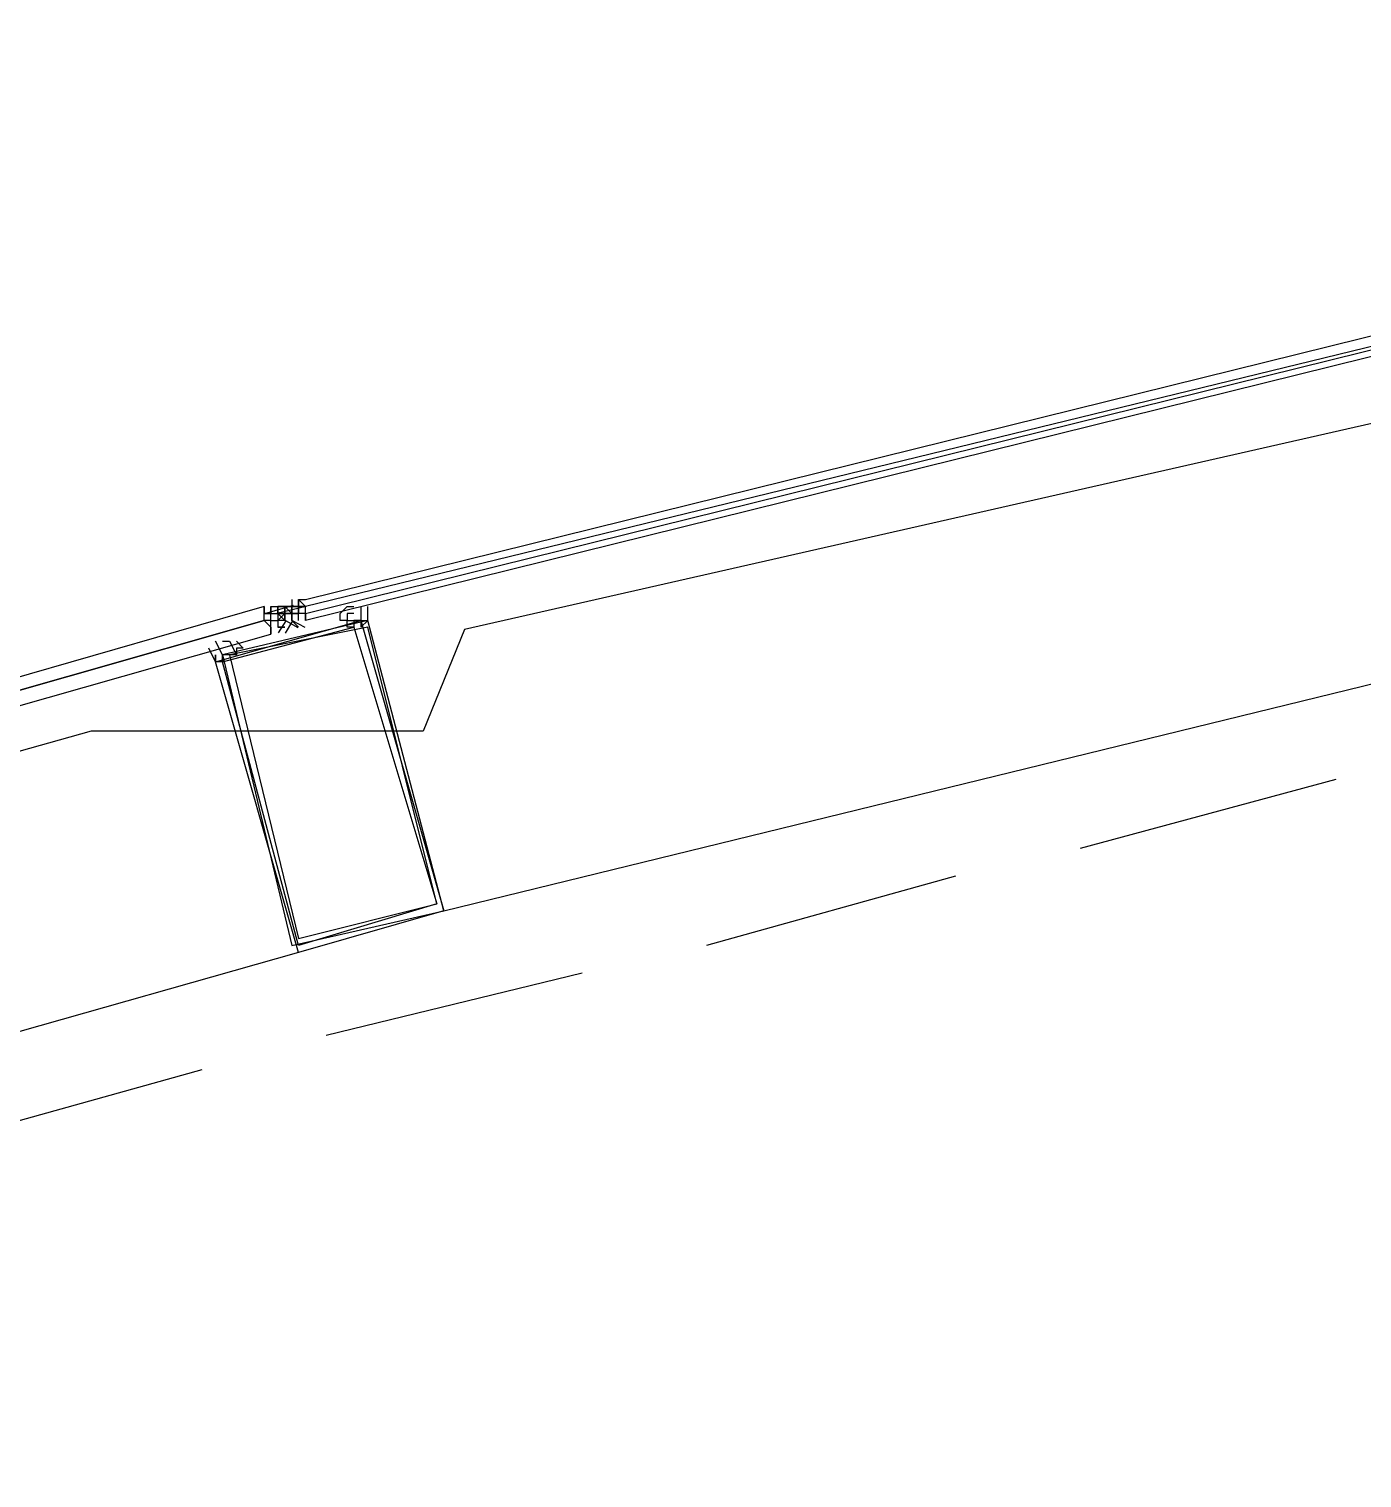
# Model space of a CAD drawing. Header units: feet. Extents: x -84 to 198, y -22 to 181.
# Drawn here: x 59.32 to 61.891, y 148.818 to 151.611 of the extents above; entities that cross this region are included whole.
import ezdxf

# ---------------------------------------------------------------- set-up
doc = ezdxf.new("R2010")
doc.units = ezdxf.units.FT
doc.layers.add('A-AREA-UNIDAD', color=30, linetype='CONTINUOUS')
doc.layers.add('A-LINEA', color=7, linetype='CONTINUOUS')

msp = doc.modelspace()

# ---------------------------------------------------------------- linework, layer by layer
at = {"layer": 'A-AREA-UNIDAD'}
msp.add_lwpolyline([(86.112, 153.9733), (76.032, 153.3689), (67.2, 152.0533), (60.16, 150.4533), (60.08, 150.2578), (59.44, 150.2578), (56.48, 149.4222)], dxfattribs=at)
at = {"layer": 'A-LINEA'}
for p, q in [((60.12, 149.9111), (63.72, 150.7911)), ((59.8267, 150.5111), (59.8267, 150.5111)), ((59.8267, 150.5111), (59.8267, 150.4978)), ((59.84, 150.5111), (59.84, 150.5111)), ((59.84, 150.5111), (59.84, 150.5111)), ((59.84, 150.5111), (59.84, 150.5111)), ((59.84, 150.5111), (59.84, 150.5111)), ((59.84, 150.5111), (59.84, 150.5111)), ((59.84, 150.5111), (59.84, 150.5111)), ((59.84, 150.5111), (59.84, 150.5111)), ((59.84, 150.5111), (59.84, 150.5111)), ((59.84, 150.5111), (59.84, 150.5111)), ((59.84, 150.4978), (59.84, 150.5111)), ((59.7733, 150.4844), (59.7733, 150.4978)), ((59.7733, 150.4978), (59.7733, 150.4978)), ((59.7733, 150.4978), (59.7733, 150.4844)), ((59.7733, 150.4844), (59.7733, 150.4844)), ((59.7733, 150.4844), (59.7733, 150.4844)), ((59.7733, 150.4844), (59.7733, 150.4844)), ((59.7733, 150.4844), (59.7733, 150.4844)), ((59.7733, 150.4844), (59.7733, 150.4844)), ((59.7733, 150.4844), (59.7733, 150.4844)), ((59.7733, 150.4844), (59.7733, 150.4844)), ((59.7733, 150.4844), (59.7733, 150.4844)), ((59.7733, 150.4844), (59.7733, 150.4844)), ((59.7733, 150.4844), (59.7733, 150.4844)), ((59.7733, 150.4844), (59.7867, 150.4844)), ((59.7733, 150.4844), (59.7733, 150.4844)), ((59.7733, 150.4844), (59.7733, 150.4844)), ((59.7867, 150.4844), (59.7733, 150.4844)), ((59.7867, 150.4844), (59.7733, 150.4844)), ((59.7867, 150.4844), (59.7733, 150.4844)), ((59.7867, 150.4844), (59.7733, 150.4844)), ((59.7867, 150.4844), (59.7733, 150.4844)), ((59.7867, 150.4844), (59.7733, 150.4844)), ((59.7733, 150.4711), (59.7733, 150.4844)), ((59.7745, 150.4846), (59.8303, 150.5005)), ((59.7867, 150.4978), (59.8, 150.4978)), ((59.7867, 150.4978), (59.7867, 150.4978)), ((59.7867, 150.4844), (59.7867, 150.4978)), ((59.7867, 150.4978), (59.7867, 150.4844)), ((59.7867, 150.4978), (59.7867, 150.4844)), ((59.7867, 150.4978), (59.7867, 150.4844)), ((59.7867, 150.4978), (59.7867, 150.4844)), ((59.7867, 150.4844), (59.7867, 150.4978)), ((59.7867, 150.4978), (59.7867, 150.4978)), ((59.7867, 150.4711), (59.7867, 150.4844)), ((59.7867, 150.4844), (59.7867, 150.4844)), ((59.7867, 150.4844), (59.7867, 150.4844)), ((59.7867, 150.4844), (59.7867, 150.4844)), ((59.7867, 150.4844), (59.7867, 150.4844)), ((59.7867, 150.4711), (59.7867, 150.4844)), ((59.7867, 150.4844), (59.7867, 150.4844)), ((59.7867, 150.4844), (59.7867, 150.4844)), ((59.7867, 150.4844), (59.7867, 150.4844)), ((59.7867, 150.4844), (59.7867, 150.4844)), ((59.7867, 150.4711), (59.7867, 150.4844)), ((59.7867, 150.4844), (59.7867, 150.4844)), ((59.7867, 150.4844), (59.7867, 150.4844)), ((59.7867, 150.4844), (59.7867, 150.4844)), ((59.7867, 150.4844), (59.7867, 150.4844)), ((59.7867, 150.4844), (59.7867, 150.4844)), ((59.7867, 150.4844), (59.7867, 150.4844)), ((59.7867, 150.4844), (59.7867, 150.4844)), ((59.7867, 150.4844), (59.7867, 150.4844)), ((59.7867, 150.4844), (59.7867, 150.4844)), ((59.7867, 150.4844), (59.7867, 150.4844)), ((59.7867, 150.4844), (59.7867, 150.4844)), ((59.7867, 150.4844), (59.7867, 150.4844)), ((59.7867, 150.4844), (59.7867, 150.4844)), ((59.7867, 150.4844), (59.7867, 150.4844)), ((59.7867, 150.4844), (59.7867, 150.4844)), ((59.7867, 150.4844), (59.7867, 150.4844)), ((59.7867, 150.4844), (59.7867, 150.4844)), ((59.7867, 150.4844), (59.7867, 150.4844)), ((59.798, 150.4849), (59.8543, 150.4987)), ((59.8, 150.4978), (59.8, 150.4978)), ((59.8133, 150.4978), (59.8, 150.4978)), ((59.8, 150.4978), (59.8, 150.4978)), ((59.8, 150.4978), (59.8, 150.4978)), ((59.8, 150.4844), (59.8, 150.4978)), ((59.8, 150.4978), (59.8, 150.4978)), ((59.8, 150.4978), (59.8, 150.4978)), ((59.8, 150.4978), (59.8, 150.4978)), ((59.8, 150.4978), (59.8, 150.4978)), ((59.8, 150.4978), (59.8, 150.4978)), ((59.8, 150.4978), (59.8, 150.4978)), ((59.8, 150.4978), (59.8, 150.4978)), ((59.8, 150.4978), (59.8, 150.4978)), ((59.8, 150.4978), (59.8, 150.4978)), ((59.8, 150.4978), (59.8, 150.4844)), ((59.8, 150.4978), (59.8, 150.4978)), ((59.8, 150.4978), (59.8, 150.4844)), ((59.8, 150.4978), (59.8, 150.4978)), ((59.8, 150.4978), (59.8, 150.4978)), ((59.8, 150.4978), (59.8, 150.4978)), ((59.8, 150.4844), (59.8, 150.4978)), ((59.8, 150.4978), (59.8, 150.4978)), ((59.8, 150.4978), (59.8, 150.4978)), ((59.8, 150.4978), (59.8133, 150.4978)), ((59.8, 150.4978), (59.8, 150.4978)), ((59.8, 150.4978), (59.8, 150.4978)), ((59.8, 150.4844), (59.8, 150.4978)), ((59.8, 150.4978), (59.8, 150.4978)), ((59.8, 150.4978), (59.8, 150.4978)), ((59.8, 150.4978), (59.8, 150.4978)), ((59.8, 150.4978), (59.8, 150.4978)), ((59.8, 150.4844), (59.8, 150.4978)), ((59.8, 150.4978), (59.8, 150.4978)), ((59.8, 150.4978), (59.8, 150.4978)), ((59.8, 150.4844), (59.8, 150.4844)), ((59.8, 150.4844), (59.8, 150.4844)), ((59.8, 150.4844), (59.8, 150.4844)), ((59.8133, 150.4711), (59.8, 150.4844)), ((59.8, 150.4844), (59.8, 150.4844)), ((59.8, 150.4844), (59.8, 150.4844)), ((59.8, 150.4844), (59.8, 150.4844)), ((59.8, 150.4844), (59.8, 150.4844)), ((59.8133, 150.4844), (59.8, 150.4844)), ((59.8, 150.4844), (59.8, 150.4844)), ((59.8, 150.4844), (59.8, 150.4844)), ((59.8, 150.4844), (59.8, 150.4844)), ((59.8, 150.4844), (59.8, 150.4844)), ((59.8, 150.4844), (59.8, 150.4844)), ((59.8, 150.4844), (59.8, 150.4844)), ((59.8, 150.4844), (59.8, 150.4844)), ((59.8, 150.4844), (59.8, 150.4844)), ((59.8, 150.4844), (59.8, 150.4844)), ((59.8, 150.4844), (59.8, 150.4844)), ((59.8, 150.4844), (59.8, 150.4844)), ((59.8, 150.4844), (59.8, 150.4844)), ((59.8, 150.4844), (59.8, 150.4844)), ((59.8, 150.4844), (59.8, 150.4844)), ((59.8, 150.4844), (59.8, 150.4844)), ((59.8, 150.4711), (59.8133, 150.4844)), ((59.8, 150.4844), (59.8, 150.4844)), ((59.8, 150.4844), (59.8, 150.4844)), ((59.8, 150.4844), (59.8, 150.4844)), ((59.8, 150.4844), (59.8, 150.4844)), ((59.8, 150.4844), (59.8, 150.4844)), ((59.8, 150.4844), (59.8, 150.4844)), ((59.8, 150.4844), (59.8, 150.4844)), ((59.8, 150.4844), (59.8133, 150.4844)), ((59.8, 150.4844), (59.8, 150.4844)), ((59.8, 150.4844), (59.8, 150.4844)), ((59.8, 150.4844), (59.8, 150.4844)), ((59.8, 150.4844), (59.8, 150.4844)), ((59.8, 150.4844), (59.8, 150.4711)), ((59.8, 150.4844), (59.8, 150.4844)), ((59.8, 150.4844), (59.8, 150.4711)), ((59.8, 150.4844), (59.8133, 150.4844)), ((59.8, 150.4844), (59.8, 150.4844)), ((59.8, 150.4844), (59.8, 150.4844)), ((59.8, 150.4844), (59.8, 150.4844)), ((59.8, 150.4844), (59.8, 150.4844)), ((59.8, 150.4844), (59.8, 150.4844)), ((59.8, 150.4844), (59.8, 150.4844)), ((59.8, 150.4844), (59.8, 150.4844)), ((59.8, 150.4844), (59.8, 150.4844)), ((59.8, 150.4844), (59.8, 150.4844)), ((59.8, 150.4844), (59.8, 150.4844)), ((59.8, 150.4844), (59.8, 150.4844)), ((59.8, 150.4844), (59.8, 150.4844)), ((59.8133, 150.4844), (59.8133, 150.4978)), ((59.8133, 150.4978), (59.8133, 150.4978)), ((59.8133, 150.4978), (59.8133, 150.4978)), ((59.8133, 150.4978), (59.8133, 150.4978)), ((59.8133, 150.4978), (59.8133, 150.4978)), ((59.8267, 150.4978), (59.8133, 150.4978)), ((59.8133, 150.4978), (59.8133, 150.4844)), ((59.8133, 150.4978), (59.8133, 150.4978)), ((59.8133, 150.4978), (59.8133, 150.4978)), ((59.8133, 150.4978), (59.8133, 150.4978)), ((59.8133, 150.4978), (59.8133, 150.4978)), ((59.8133, 150.4978), (59.8133, 150.4978)), ((59.8267, 150.4978), (59.8133, 150.4978)), ((59.8267, 150.4978), (59.8133, 150.4978)), ((59.8267, 150.4978), (59.8133, 150.4978)), ((59.8267, 150.4978), (59.8133, 150.4978)), ((59.8267, 150.4978), (59.8133, 150.4978)), ((59.8267, 150.4978), (59.8133, 150.4978)), ((59.8133, 150.4978), (59.8133, 150.4978)), ((59.8133, 150.4978), (59.8133, 150.4978)), ((59.8133, 150.4978), (59.8133, 150.4978)), ((59.8133, 150.4844), (59.8133, 150.4978)), ((59.8133, 150.4978), (59.8267, 150.4978)), ((59.8133, 150.4978), (59.8133, 150.4978)), ((59.8133, 150.4978), (59.8133, 150.4978)), ((59.8133, 150.4978), (59.8133, 150.4978)), ((59.8133, 150.4978), (59.8133, 150.4978)), ((59.8133, 150.4978), (59.8133, 150.4978)), ((59.8133, 150.4978), (59.8133, 150.4978)), ((59.8133, 150.4978), (59.8133, 150.4978)), ((59.8133, 150.4978), (59.8133, 150.4978)), ((59.8133, 150.4978), (59.8133, 150.4978)), ((59.8133, 150.4978), (59.8133, 150.4978)), ((59.8133, 150.4978), (59.8133, 150.4978)), ((59.8133, 150.4978), (59.8133, 150.4978)), ((59.8133, 150.4978), (59.8133, 150.4978)), ((59.8133, 150.4978), (59.8133, 150.4978)), ((59.8133, 150.4978), (59.8133, 150.4978)), ((59.8133, 150.4978), (59.8133, 150.4978)), ((59.8267, 150.4978), (59.8133, 150.4978)), ((59.8267, 150.4978), (59.8133, 150.4978)), ((59.8133, 150.4844), (59.8133, 150.4844)), ((59.8133, 150.4844), (59.8133, 150.4844)), ((59.8133, 150.4844), (59.8133, 150.4844)), ((59.8133, 150.4844), (59.8133, 150.4844)), ((59.8133, 150.4844), (59.8133, 150.4844)), ((59.8133, 150.4844), (59.8133, 150.4844)), ((59.8133, 150.4844), (59.8133, 150.4844)), ((59.8133, 150.4844), (59.8133, 150.4844)), ((59.8133, 150.4844), (59.8133, 150.4844)), ((59.8133, 150.4844), (59.8133, 150.4844)), ((59.8133, 150.4844), (59.8133, 150.4844)), ((59.8133, 150.4711), (59.8133, 150.4844)), ((59.8133, 150.4844), (59.8133, 150.4844)), ((59.8133, 150.4844), (59.8133, 150.4844)), ((59.8133, 150.4844), (59.8133, 150.4844)), ((59.8133, 150.4844), (59.8133, 150.4844)), ((59.8133, 150.4844), (59.8133, 150.4844)), ((59.8133, 150.4844), (59.8133, 150.4844)), ((59.8133, 150.4844), (59.8133, 150.4844)), ((59.8133, 150.4844), (59.8133, 150.4844)), ((59.8133, 150.4844), (59.8133, 150.4844)), ((59.8133, 150.4844), (59.8133, 150.4844)), ((59.8133, 150.4844), (59.8133, 150.4844)), ((59.8267, 150.4844), (59.8133, 150.4844)), ((59.8133, 150.4844), (59.8133, 150.4844)), ((59.8133, 150.4844), (59.8133, 150.4844)), ((59.8133, 150.4844), (59.8133, 150.4844)), ((59.8133, 150.4844), (59.8133, 150.4844)), ((59.8133, 150.4844), (59.8133, 150.4844)), ((59.8133, 150.4844), (59.8133, 150.4844)), ((59.8133, 150.4844), (59.8133, 150.4844)), ((59.8133, 150.4844), (59.8133, 150.4844)), ((59.8133, 150.4711), (59.8133, 150.4844)), ((59.8133, 150.4844), (59.8133, 150.4844)), ((59.8133, 150.4844), (59.8133, 150.4844)), ((59.8133, 150.4844), (59.8133, 150.4844)), ((59.8133, 150.4711), (59.8133, 150.4844)), ((59.8133, 150.4844), (59.8133, 150.4844)), ((59.8133, 150.4844), (59.8133, 150.4844)), ((59.8133, 150.4844), (59.8133, 150.4844)), ((59.8133, 150.4844), (59.8133, 150.4844)), ((59.8133, 150.4844), (59.8133, 150.4844)), ((59.8133, 150.4844), (59.8133, 150.4844)), ((59.8133, 150.4844), (59.8133, 150.4844)), ((59.8133, 150.4844), (59.8133, 150.4844)), ((59.8133, 150.4844), (59.8133, 150.4844)), ((59.8133, 150.4844), (59.8133, 150.4844)), ((59.8133, 150.4844), (59.8133, 150.4844)), ((59.8133, 150.4844), (59.8133, 150.4844)), ((59.8133, 150.4844), (59.8133, 150.4844)), ((59.8133, 150.4844), (59.8133, 150.4844)), ((59.8133, 150.4711), (59.8133, 150.4844)), ((59.8133, 150.4844), (59.8133, 150.4844)), ((59.8133, 150.4844), (59.8133, 150.4844)), ((59.8133, 150.4844), (59.8133, 150.4844)), ((59.8133, 150.4844), (59.8133, 150.4844)), ((59.8133, 150.4844), (59.8133, 150.4844)), ((59.8133, 150.4844), (59.8133, 150.4844)), ((59.8133, 150.4844), (59.8133, 150.4844)), ((59.8133, 150.4844), (59.8133, 150.4844)), ((59.8133, 150.4844), (59.8133, 150.4844)), ((59.8133, 150.4844), (59.8133, 150.4844)), ((59.8133, 150.4844), (59.8133, 150.4844)), ((59.8133, 150.4844), (59.8133, 150.4844)), ((59.8133, 150.4844), (59.8133, 150.4844)), ((59.8133, 150.4844), (59.8133, 150.4844)), ((59.8133, 150.4844), (59.8133, 150.4844)), ((59.8133, 150.4844), (59.8133, 150.4844)), ((59.8133, 150.4844), (59.8133, 150.4844)), ((59.8133, 150.4844), (59.8133, 150.4844)), ((59.8267, 150.4978), (59.8267, 150.4978)), ((59.8267, 150.4978), (59.8267, 150.4978)), ((59.8267, 150.4978), (59.8267, 150.4978)), ((59.8267, 150.4844), (59.8267, 150.4978)), ((59.8267, 150.4978), (59.8267, 150.4978)), ((59.8267, 150.4978), (59.8267, 150.4978)), ((59.8267, 150.4978), (59.8267, 150.4978)), ((59.8267, 150.4978), (59.8267, 150.4978)), ((59.8267, 150.4978), (59.8267, 150.4978)), ((59.8267, 150.4978), (59.8267, 150.4978)), ((59.8267, 150.4978), (59.8267, 150.4978)), ((59.8267, 150.4978), (59.8267, 150.4978)), ((59.8267, 150.4978), (59.8267, 150.4978)), ((59.8267, 150.4978), (59.8267, 150.4978)), ((59.8267, 150.4978), (59.8267, 150.4978)), ((59.8267, 150.4978), (59.8267, 150.4978)), ((59.8267, 150.4978), (59.8267, 150.4978)), ((59.8267, 150.4978), (59.84, 150.4978)), ((59.8267, 150.4978), (59.8267, 150.4978)), ((59.8267, 150.4978), (59.8267, 150.4978)), ((59.8267, 150.4978), (59.8267, 150.4978)), ((59.8267, 150.4978), (59.8267, 150.4978)), ((59.8267, 150.4978), (59.8267, 150.4978)), ((59.8267, 150.4978), (59.8267, 150.4978)), ((59.8267, 150.4978), (59.8267, 150.4978)), ((59.8267, 150.4978), (59.8267, 150.4978)), ((59.8267, 150.4978), (59.8267, 150.4978)), ((59.8267, 150.4978), (59.8267, 150.4978)), ((59.8267, 150.4844), (59.8267, 150.4978)), ((59.8267, 150.4978), (59.8267, 150.4978)), ((59.8267, 150.4978), (59.8267, 150.4978)), ((59.8267, 150.4978), (59.8267, 150.4978)), ((59.8267, 150.4978), (59.8267, 150.4978)), ((59.8267, 150.4978), (59.8267, 150.4978)), ((59.8267, 150.4978), (59.8267, 150.4978)), ((59.8267, 150.4978), (59.8267, 150.4978)), ((59.8267, 150.4844), (59.8267, 150.4978)), ((59.8267, 150.4978), (59.8267, 150.4978)), ((59.8267, 150.4978), (59.8267, 150.4978)), ((59.8267, 150.4978), (59.8267, 150.4978)), ((59.8267, 150.4978), (59.8267, 150.4978)), ((59.8267, 150.4978), (59.8267, 150.4978)), ((59.8267, 150.4978), (59.8267, 150.4978)), ((59.8267, 150.4844), (59.8267, 150.4844)), ((59.8267, 150.4844), (59.8267, 150.4844)), ((59.84, 150.4844), (59.8267, 150.4844)), ((59.8267, 150.4844), (59.8267, 150.4844)), ((59.8267, 150.4844), (59.8267, 150.4844)), ((59.8267, 150.4844), (59.8267, 150.4844)), ((59.8267, 150.4844), (59.8267, 150.4844)), ((59.8267, 150.4844), (59.8267, 150.4844)), ((59.8267, 150.4844), (59.8267, 150.4844)), ((59.8267, 150.4844), (59.8267, 150.4844)), ((59.8267, 150.4844), (59.8267, 150.4844)), ((59.8267, 150.4844), (59.8267, 150.4844)), ((59.8267, 150.4844), (59.8267, 150.4844)), ((59.8267, 150.4844), (59.8267, 150.4844)), ((59.8267, 150.4844), (59.8267, 150.4844)), ((59.8267, 150.4844), (59.8267, 150.4844)), ((59.8267, 150.4844), (59.8267, 150.4844)), ((59.8267, 150.4844), (59.8267, 150.4844)), ((59.8267, 150.4844), (59.8267, 150.4844)), ((59.8267, 150.4844), (59.8267, 150.4844)), ((59.8267, 150.4844), (59.8267, 150.4844)), ((59.8267, 150.4844), (59.8267, 150.4844)), ((59.8267, 150.4844), (59.8267, 150.4844)), ((59.8267, 150.4844), (59.8267, 150.4844)), ((59.8267, 150.4844), (59.84, 150.4844)), ((59.8267, 150.4844), (59.8267, 150.4844)), ((59.8267, 150.4844), (59.8267, 150.4844)), ((59.8267, 150.4844), (59.8267, 150.4844)), ((59.8267, 150.4844), (59.8267, 150.4844)), ((59.8267, 150.4844), (59.8267, 150.4844)), ((59.8267, 150.4844), (59.8267, 150.4844)), ((59.8267, 150.4711), (59.8267, 150.4844)), ((59.8267, 150.4844), (59.8267, 150.4711)), ((59.8267, 150.4844), (59.8267, 150.4844)), ((59.8267, 150.4844), (59.8267, 150.4844)), ((59.8267, 150.4844), (59.8267, 150.4844)), ((59.8267, 150.4844), (59.8267, 150.4844)), ((59.8267, 150.4844), (59.8267, 150.4844)), ((59.8267, 150.4844), (59.8267, 150.4844)), ((59.8267, 150.4844), (59.8267, 150.4844)), ((59.8267, 150.4844), (59.8267, 150.4844)), ((59.84, 150.4978), (59.84, 150.4978)), ((59.84, 150.4844), (59.84, 150.4978)), ((59.8533, 150.4978), (59.84, 150.4978)), ((59.84, 150.4978), (59.84, 150.4978)), ((59.84, 150.4978), (59.84, 150.4978)), ((59.84, 150.4978), (59.84, 150.4978)), ((59.84, 150.4978), (59.84, 150.4978)), ((59.84, 150.4844), (59.84, 150.4978)), ((59.84, 150.4978), (59.84, 150.4978)), ((59.84, 150.4978), (59.84, 150.4978)), ((59.84, 150.4978), (59.84, 150.4978)), ((59.84, 150.4978), (59.84, 150.4978)), ((59.84, 150.4978), (59.84, 150.4978)), ((59.84, 150.4978), (59.84, 150.4978)), ((59.84, 150.4978), (59.84, 150.4978)), ((59.84, 150.4978), (59.84, 150.4978)), ((59.84, 150.4978), (59.84, 150.4978)), ((59.84, 150.4978), (59.84, 150.4978)), ((59.84, 150.4978), (59.84, 150.4978)), ((59.84, 150.4978), (59.84, 150.4978)), ((59.84, 150.4978), (59.84, 150.4978)), ((59.84, 150.4978), (59.84, 150.4978)), ((59.84, 150.4978), (59.84, 150.4978)), ((59.84, 150.4978), (59.84, 150.4978)), ((59.84, 150.4978), (59.84, 150.4978)), ((59.84, 150.4978), (59.84, 150.4978)), ((59.84, 150.4978), (59.8533, 150.4978)), ((59.84, 150.4978), (59.84, 150.4978)), ((59.84, 150.4978), (59.84, 150.4978)), ((59.84, 150.4978), (59.84, 150.4978)), ((59.84, 150.4844), (59.84, 150.4844)), ((59.84, 150.4844), (59.84, 150.4844)), ((59.8533, 150.4844), (59.84, 150.4844)), ((59.84, 150.4844), (59.84, 150.4844)), ((59.84, 150.4711), (59.84, 150.4844)), ((59.84, 150.4844), (59.84, 150.4844)), ((59.84, 150.4844), (59.84, 150.4844)), ((59.84, 150.4844), (59.84, 150.4844)), ((59.84, 150.4844), (59.84, 150.4844)), ((59.84, 150.4844), (59.84, 150.4844)), ((59.84, 150.4844), (59.84, 150.4844)), ((59.84, 150.4844), (59.84, 150.4844)), ((59.84, 150.4844), (59.84, 150.4844)), ((59.84, 150.4844), (59.84, 150.4844)), ((59.84, 150.4844), (59.84, 150.4844)), ((59.84, 150.4844), (59.84, 150.4844)), ((59.84, 150.4844), (59.84, 150.4844)), ((59.84, 150.4844), (59.84, 150.4844)), ((59.84, 150.4844), (59.84, 150.4844)), ((59.84, 150.4844), (59.84, 150.4844)), ((59.84, 150.4844), (59.84, 150.4844)), ((59.84, 150.4844), (59.84, 150.4844)), ((59.84, 150.4844), (59.84, 150.4844)), ((59.84, 150.4844), (59.84, 150.4844)), ((59.84, 150.4844), (59.84, 150.4844)), ((59.84, 150.4844), (59.84, 150.4844)), ((59.84, 150.4844), (59.84, 150.4844)), ((59.8533, 150.4978), (59.8533, 150.4978)), ((59.8533, 150.4978), (59.8533, 150.4978)), ((59.8533, 150.4844), (59.8533, 150.4844)), ((59.8533, 150.4844), (59.8533, 150.4844)), ((59.8533, 150.4844), (59.8533, 150.4844)), ((59.8533, 150.4844), (59.8533, 150.4844)), ((59.8533, 150.4844), (59.8533, 150.4844)), ((59.8533, 150.4844), (59.8533, 150.4844)), ((59.8533, 150.4844), (59.8533, 150.4844)), ((59.8533, 150.4844), (59.8533, 150.4844)), ((59.8533, 150.4711), (59.8533, 150.4844)), ((59.8533, 150.4711), (59.8533, 150.4844)), ((59.8533, 150.4844), (59.8533, 150.4844)), ((59.8533, 150.4844), (59.8533, 150.4844)), ((59.8533, 150.4844), (59.8533, 150.4844)), ((59.8533, 150.4844), (59.8533, 150.4844)), ((59.92, 150.4978), (59.92, 150.4978)), ((59.9467, 150.4978), (59.9467, 150.4978)), ((59.9467, 150.4978), (59.9467, 150.4978)), ((59.7733, 150.4711), (59.7733, 150.4711)), ((59.7733, 150.4711), (59.7733, 150.4711)), ((59.7733, 150.4711), (59.7733, 150.4711)), ((59.7733, 150.4711), (59.7733, 150.4711)), ((59.7733, 150.4711), (59.7733, 150.4711)), ((59.7733, 150.4711), (59.7733, 150.4711)), ((59.7733, 150.4711), (59.7733, 150.4711)), ((59.7867, 150.4711), (59.7867, 150.4711)), ((59.7867, 150.4711), (59.7867, 150.4711)), ((59.7867, 150.4711), (59.7867, 150.4711)), ((59.7867, 150.4711), (59.7867, 150.4711)), ((59.7867, 150.4711), (59.7867, 150.4711)), ((59.7867, 150.4711), (59.8, 150.4711)), ((59.7867, 150.4578), (59.7867, 150.4711)), ((59.7867, 150.4711), (59.7867, 150.4711)), ((59.7867, 150.4711), (59.7867, 150.4711)), ((59.7867, 150.4711), (59.7867, 150.4711)), ((59.7867, 150.4711), (59.8, 150.4711)), ((59.7867, 150.4711), (59.7867, 150.4711)), ((59.7867, 150.4711), (59.8, 150.4711)), ((59.7867, 150.4711), (59.7867, 150.4711)), ((59.7867, 150.4711), (59.7867, 150.4711)), ((59.7867, 150.4711), (59.7867, 150.4711)), ((59.7867, 150.4578), (59.7867, 150.4711)), ((59.7867, 150.4711), (59.7867, 150.4711)), ((59.7867, 150.4711), (59.7867, 150.4711)), ((59.7867, 150.4711), (59.7867, 150.4711)), ((59.7867, 150.4711), (59.7867, 150.4711)), ((59.7867, 150.4711), (59.7867, 150.4711)), ((59.7867, 150.4711), (59.7867, 150.4711)), ((59.7867, 150.4711), (59.7867, 150.4711)), ((59.7867, 150.4711), (59.7867, 150.4711)), ((59.7867, 150.4711), (59.7867, 150.4711)), ((59.7867, 150.4711), (59.7867, 150.4711)), ((59.7867, 150.4578), (59.7867, 150.4578)), ((59.7867, 150.4578), (59.7867, 150.4578)), ((59.7867, 150.4578), (59.7867, 150.4578)), ((59.7867, 150.4444), (59.7867, 150.4578)), ((59.7867, 150.4578), (59.7867, 150.4578)), ((59.7867, 150.4578), (59.7867, 150.4578)), ((59.7867, 150.4578), (59.7867, 150.4578)), ((59.7867, 150.4578), (59.7867, 150.4578)), ((59.7867, 150.4578), (59.7867, 150.4578)), ((59.7867, 150.4578), (59.7867, 150.4578)), ((59.7867, 150.4578), (59.7867, 150.4578)), ((59.7867, 150.4578), (59.7867, 150.4578)), ((59.7867, 150.4578), (59.7867, 150.4578)), ((59.7867, 150.4578), (59.7867, 150.4444)), ((59.7867, 150.4578), (59.7867, 150.4578)), ((59.8, 150.4711), (59.8, 150.4711)), ((59.8, 150.4711), (59.8, 150.4711)), ((59.8, 150.4711), (59.8, 150.4711)), ((59.8, 150.4711), (59.8, 150.4711)), ((59.8, 150.4711), (59.8, 150.4711)), ((59.8, 150.4711), (59.8, 150.4711)), ((59.8, 150.4711), (59.8, 150.4711)), ((59.8, 150.4711), (59.8, 150.4711)), ((59.8, 150.4711), (59.8, 150.4711)), ((59.8, 150.4711), (59.8, 150.4711)), ((59.8, 150.4711), (59.8, 150.4711)), ((59.8, 150.4711), (59.8, 150.4711)), ((59.8, 150.4711), (59.8, 150.4711)), ((59.8, 150.4711), (59.8, 150.4711)), ((59.8, 150.4711), (59.8, 150.4711)), ((59.8, 150.4711), (59.8, 150.4711)), ((59.8, 150.4711), (59.8, 150.4711)), ((59.8, 150.4711), (59.8, 150.4711)), ((59.8, 150.4711), (59.8, 150.4711)), ((59.8, 150.4711), (59.8, 150.4711)), ((59.8, 150.4711), (59.8, 150.4711)), ((59.8, 150.4711), (59.8, 150.4711)), ((59.8, 150.4711), (59.8, 150.4711)), ((59.8, 150.4711), (59.8, 150.4711)), ((59.8, 150.4711), (59.8, 150.4711)), ((59.8, 150.4711), (59.8, 150.4711)), ((59.8, 150.4711), (59.8, 150.4711)), ((59.8, 150.4711), (59.8, 150.4711)), ((59.8133, 150.4578), (59.8, 150.4578)), ((59.8133, 150.4578), (59.8, 150.4578)), ((59.8133, 150.4578), (59.8, 150.4578)), ((59.8, 150.4578), (59.8, 150.4578)), ((59.8, 150.4578), (59.8, 150.4578)), ((59.8, 150.4578), (59.8, 150.4578)), ((59.8133, 150.4711), (59.8133, 150.4711)), ((59.8133, 150.4711), (59.8133, 150.4711)), ((59.8133, 150.4711), (59.8133, 150.4711)), ((59.8133, 150.4711), (59.8133, 150.4711)), ((59.8133, 150.4711), (59.8133, 150.4711)), ((59.8133, 150.4711), (59.8133, 150.4711)), ((59.8133, 150.4711), (59.8133, 150.4711)), ((59.8133, 150.4711), (59.8133, 150.4711)), ((59.8133, 150.4711), (59.8133, 150.4711)), ((59.8133, 150.4711), (59.8133, 150.4711)), ((59.8133, 150.4711), (59.8133, 150.4711)), ((59.8133, 150.4578), (59.8133, 150.4578)), ((59.8267, 150.4711), (59.8267, 150.4711)), ((59.8267, 150.4711), (59.8267, 150.4711)), ((59.8267, 150.4711), (59.8267, 150.4711)), ((59.8267, 150.4711), (59.8267, 150.4711)), ((59.8267, 150.4711), (59.8267, 150.4711)), ((59.8267, 150.4711), (59.8267, 150.4711)), ((59.8267, 150.4711), (59.8267, 150.4711)), ((59.8267, 150.4711), (59.8267, 150.4711)), ((59.8267, 150.4711), (59.8267, 150.4711)), ((59.8267, 150.4711), (59.8267, 150.4711)), ((59.8267, 150.4711), (59.8267, 150.4711)), ((59.8267, 150.4578), (59.8267, 150.4578)), ((59.84, 150.4578), (59.84, 150.4578)), ((59.8533, 150.4711), (59.8533, 150.4711)), ((59.8533, 150.4711), (59.8533, 150.4711)), ((59.8533, 150.4711), (59.8533, 150.4711)), ((59.8533, 150.4711), (59.8533, 150.4711)), ((59.8533, 150.4711), (59.8533, 150.4711)), ((59.8533, 150.4711), (59.8533, 150.4711)), ((59.8533, 150.4711), (59.8533, 150.4711)), ((59.8533, 150.4711), (59.8533, 150.4711)), ((59.8533, 150.4711), (59.8533, 150.4711)), ((59.8533, 150.4711), (59.8533, 150.4711)), ((59.9333, 150.4711), (59.9333, 150.4711)), ((59.9467, 150.4711), (59.9467, 150.4711)), ((59.96, 150.4711), (59.96, 150.4711)), ((59.7867, 150.4444), (59.7867, 150.4444)), ((59.6933, 150.4178), (59.6933, 150.4178)), ((61.84, 150.1644), (61.3467, 150.0311)), ((61.1067, 149.9778), (60.6267, 149.8444)), ((59.84, 149.8311), (56.2667, 148.8178)), ((60.3867, 149.7911), (59.8933, 149.6711)), ((59.6533, 149.6044), (59.1733, 149.4711))]:
    msp.add_line(p, q, dxfattribs=at)
for points in [[(59.8533, 150.5111), (63.68, 151.4578), (63.68, 151.4444), (63.68, 151.4311), (59.8533, 150.4978), (59.84, 150.5111), (59.8533, 150.5111)], [(59.8533, 150.4844), (63.68, 151.4311), (63.6933, 151.4178), (63.68, 151.4178), (59.8533, 150.4711), (59.8533, 150.4844)], [(59.84, 150.4844), (59.84, 150.4844), (59.84, 150.4978), (59.84, 150.5111)], [(59.84, 150.5111), (59.84, 150.4978), (59.84, 150.4844)], [(59.8533, 150.4711), (59.8533, 150.4844), (59.8533, 150.4978), (59.84, 150.5111), (59.8533, 150.5111)], [(59.7733, 150.4978), (55.9733, 149.4044), (55.9867, 149.3911), (59.7733, 150.4711), (59.7733, 150.4844), (59.7733, 150.4978)], [(59.7867, 150.4444), (59.7867, 150.4578), (59.7867, 150.4711), (59.7733, 150.4711), (59.7733, 150.4844), (59.7733, 150.4978)], [(59.7733, 150.4844), (59.7867, 150.4844), (59.8, 150.4844), (59.8, 150.4844)], [(59.8, 150.4978), (59.8, 150.4844), (59.8, 150.4711), (59.8, 150.4578), (59.8133, 150.4578)], [(59.8133, 150.4844), (59.8133, 150.4711), (59.8, 150.4711)], [(59.8267, 150.4844), (59.8267, 150.4844), (59.8133, 150.4978)], [(59.8133, 150.4844), (59.8267, 150.4844), (59.8267, 150.4711)], [(59.84, 150.4978), (59.84, 150.4978), (59.8267, 150.4978)], [(59.8267, 150.4978), (59.8267, 150.4844), (59.8267, 150.4711), (59.84, 150.4578)], [(59.8533, 150.4844), (59.8533, 150.4711), (59.8533, 150.4844)], [(59.92, 150.4844), (59.9333, 150.4978), (59.9333, 150.4978), (59.9467, 150.4978), (59.9467, 150.4978), (59.9467, 150.4978)], [(59.96, 150.4978), (59.96, 150.4711), (59.96, 150.4711), (59.9467, 150.4711), (59.9467, 150.4711), (59.9467, 150.4711), (59.9467, 150.4711), (59.9467, 150.4711), (59.9467, 150.4578), (59.9467, 150.4578), (59.9333, 150.4578), (59.9333, 150.4711), (59.9333, 150.4711), (59.9333, 150.4711), (59.9333, 150.4711), (59.92, 150.4711), (59.92, 150.4711), (59.92, 150.4844), (59.92, 150.4844), (59.92, 150.4844)], [(59.9467, 150.4844), (59.9333, 150.4844), (59.9333, 150.4844), (59.9333, 150.4711), (59.9333, 150.4711), (59.96, 150.4711), (59.96, 150.4711), (59.96, 150.4711), (59.96, 150.4711), (59.96, 150.4578), (59.96, 150.4578)], [(59.96, 150.4978), (59.96, 150.4978), (59.96, 150.4978)], [(59.96, 150.4711), (59.9733, 150.4711), (59.9733, 150.4711), (59.9733, 150.4711), (59.9733, 150.4711), (59.9733, 150.4978), (59.9733, 150.4978), (59.9733, 150.4978)], [(59.7733, 150.4711), (55.9867, 149.3911), (55.9867, 149.3778), (55.9867, 149.3644), (59.7867, 150.4444), (59.7867, 150.4578), (59.7733, 150.4711)], [(60.12, 149.9111), (59.84, 149.8311), (59.68, 150.3911), (59.96, 150.4711), (60.12, 149.9111)], [(59.8267, 149.8444), (60.12, 149.9111), (59.9733, 150.4711), (59.6933, 150.4044), (59.8267, 149.8444)], [(60.1067, 149.9244), (59.84, 149.8444), (59.6933, 150.3911), (59.9467, 150.4578), (60.1067, 149.9244)], [(59.84, 149.8578), (60.1067, 149.9244), (59.9733, 150.4578), (59.7067, 150.4044), (59.84, 149.8578)], [(59.8392, 150.4567), (59.8151, 150.4705), (59.8005, 150.4468)], [(59.8524, 150.4571), (59.828, 150.4704), (59.8139, 150.4464)], [(59.9467, 150.4711), (59.9467, 150.4711), (59.9467, 150.4711)], [(59.96, 150.4578), (59.9733, 150.4711), (59.9733, 150.4711), (59.9733, 150.4711)], [(59.6933, 150.4311), (59.6933, 150.4311), (59.7067, 150.4311), (59.7067, 150.4311), (59.72, 150.4044), (59.72, 150.4044), (59.6933, 150.4044), (59.6933, 150.4044), (59.6933, 150.3911), (59.6933, 150.3911), (59.6933, 150.3911), (59.6933, 150.3911), (59.6933, 150.3911), (59.68, 150.3911), (59.68, 150.3911), (59.68, 150.3911), (59.68, 150.4044), (59.68, 150.4044), (59.68, 150.3911), (59.68, 150.3911), (59.6667, 150.4178), (59.6667, 150.4178), (59.6667, 150.4178)], [(59.7067, 150.4044), (59.7067, 150.4044), (59.7067, 150.4044), (59.7067, 150.4044), (59.7067, 150.4044), (59.7067, 150.4044), (59.7067, 150.4044), (59.6933, 150.4044), (59.6933, 150.4044), (59.68, 150.4311), (59.68, 150.4311)], [(59.6933, 150.4311), (59.6933, 150.4311), (59.6933, 150.4311)], [(59.7067, 150.4311), (59.7067, 150.4311), (59.7067, 150.4311)], [(59.72, 150.4311), (59.72, 150.4311), (59.72, 150.4311), (59.72, 150.4311), (59.7333, 150.4178), (59.7333, 150.4178), (59.72, 150.4178), (59.72, 150.4178), (59.72, 150.4044), (59.72, 150.4044), (59.72, 150.4044), (59.72, 150.4044)], [(59.68, 150.4178), (59.68, 150.4178), (59.68, 150.4178)]]:
    msp.add_lwpolyline(points, dxfattribs=at)
for points in [[(59.96, 150.4711), (59.96, 150.4711), (59.96, 150.4711), (59.96, 150.4711)], [(59.6933, 150.4044), (59.6933, 150.4044), (59.6933, 150.3911), (59.6933, 150.3911)], [(59.7067, 150.4044), (59.7067, 150.4044), (59.7067, 150.4044), (59.7067, 150.4044)]]:
    msp.add_lwpolyline(points, close=True, dxfattribs=at)

doc.saveas('drawing.dxf')
